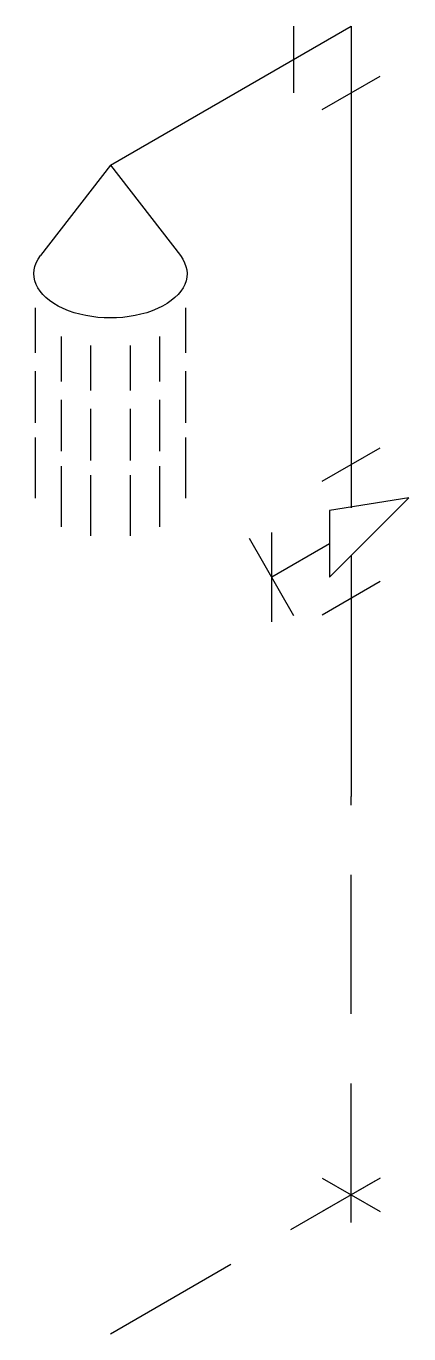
# Model space of a CAD drawing. Header units: millimetres. Extents: x -9841.42 to -9840.73, y -28.3 to -25.95.
import ezdxf

# ---------------------------------------------------------------- set-up
doc = ezdxf.new("R2010")
doc.units = ezdxf.units.MM
doc.linetypes.add('HIDDEN', pattern=[0.375, 0.25, -0.125])
doc.layers.add('Tub_iso_instalações', color=2, linetype='Continuous')

msp = doc.modelspace()

# ---------------------------------------------------------------- linework, layer by layer
at = {"layer": 'Tub_iso_instalações', "color": 3, "linetype": 'Continuous'}
for p, q in [((-9841.2701, -26.203), (-9840.8371, -25.953)), ((-9840.8371, -25.953), (-9840.8371, -26.8187)), ((-9840.8371, -26.9043), (-9840.8371, -27.3373))]:
    msp.add_line(p, q, dxfattribs=at)
at = {"layer": 'Tub_iso_instalações'}
for p, q in [((-9840.941, -25.953), (-9840.941, -26.073)), ((-9840.8891, -26.103), (-9840.7851, -26.043)), ((-9841.2701, -26.203), (-9841.3959, -26.3654)), ((-9841.2701, -26.203), (-9841.1443, -26.3654)), ((-9841.4054, -26.4594), (-9841.4054, -26.5403)), ((-9841.1349, -26.4594), (-9841.1349, -26.5403)), ((-9841.3585, -26.5106), (-9841.3585, -26.5915)), ((-9841.3057, -26.527), (-9841.3057, -26.6079)), ((-9841.2345, -26.527), (-9841.2345, -26.6079)), ((-9841.1818, -26.5106), (-9841.1818, -26.5915)), ((-9841.4054, -26.5733), (-9841.4054, -26.6658)), ((-9841.1349, -26.5733), (-9841.1349, -26.6658)), ((-9841.3585, -26.6246), (-9841.3585, -26.717)), ((-9841.1818, -26.6246), (-9841.1818, -26.717)), ((-9841.3057, -26.6409), (-9841.3057, -26.7334)), ((-9841.2345, -26.6409), (-9841.2345, -26.7334)), ((-9841.4054, -26.6922), (-9841.4054, -26.8012)), ((-9841.1349, -26.6922), (-9841.1349, -26.8012)), ((-9840.8891, -26.7707), (-9840.7851, -26.7107)), ((-9841.3585, -26.7435), (-9841.3585, -26.8525)), ((-9841.3057, -26.7598), (-9841.3057, -26.8688)), ((-9841.2345, -26.7598), (-9841.2345, -26.8688)), ((-9841.1818, -26.7435), (-9841.1818, -26.8525)), ((-9840.7332, -26.8007), (-9840.8761, -26.9432)), ((-9840.7332, -26.8007), (-9840.8761, -26.8232)), ((-9840.8761, -26.8232), (-9840.8761, -26.9432)), ((-9840.94, -27.0125), (-9841.02, -26.8739)), ((-9840.98, -27.0232), (-9840.98, -26.8632)), ((-9840.8761, -26.8832), (-9840.98, -26.9432)), ((-9840.8891, -27.0107), (-9840.7851, -26.9507))]:
    msp.add_line(p, q, dxfattribs=at)
at = {"layer": 'Tub_iso_instalações', "color": 1, "linetype": 'HIDDEN'}
for p, q in [((-9840.8371, -28.103), (-9840.8371, -27.3373)), ((-9841.2701, -28.303), (-9840.7938, -28.028)), ((-9840.7851, -28.023), (-9840.8891, -28.083)), ((-9840.8891, -28.023), (-9840.7851, -28.083))]:
    msp.add_line(p, q, dxfattribs=at)
at = {"layer": 'Tub_iso_instalações', "extrusion": (0, 0, -1)}
msp.add_ellipse((-9841.2701, -26.3979), major_axis=(-0.1378, 0), ratio=0.57735, start_param=2.721058, end_param=6.70372, dxfattribs=at)

doc.saveas('drawing.dxf')
